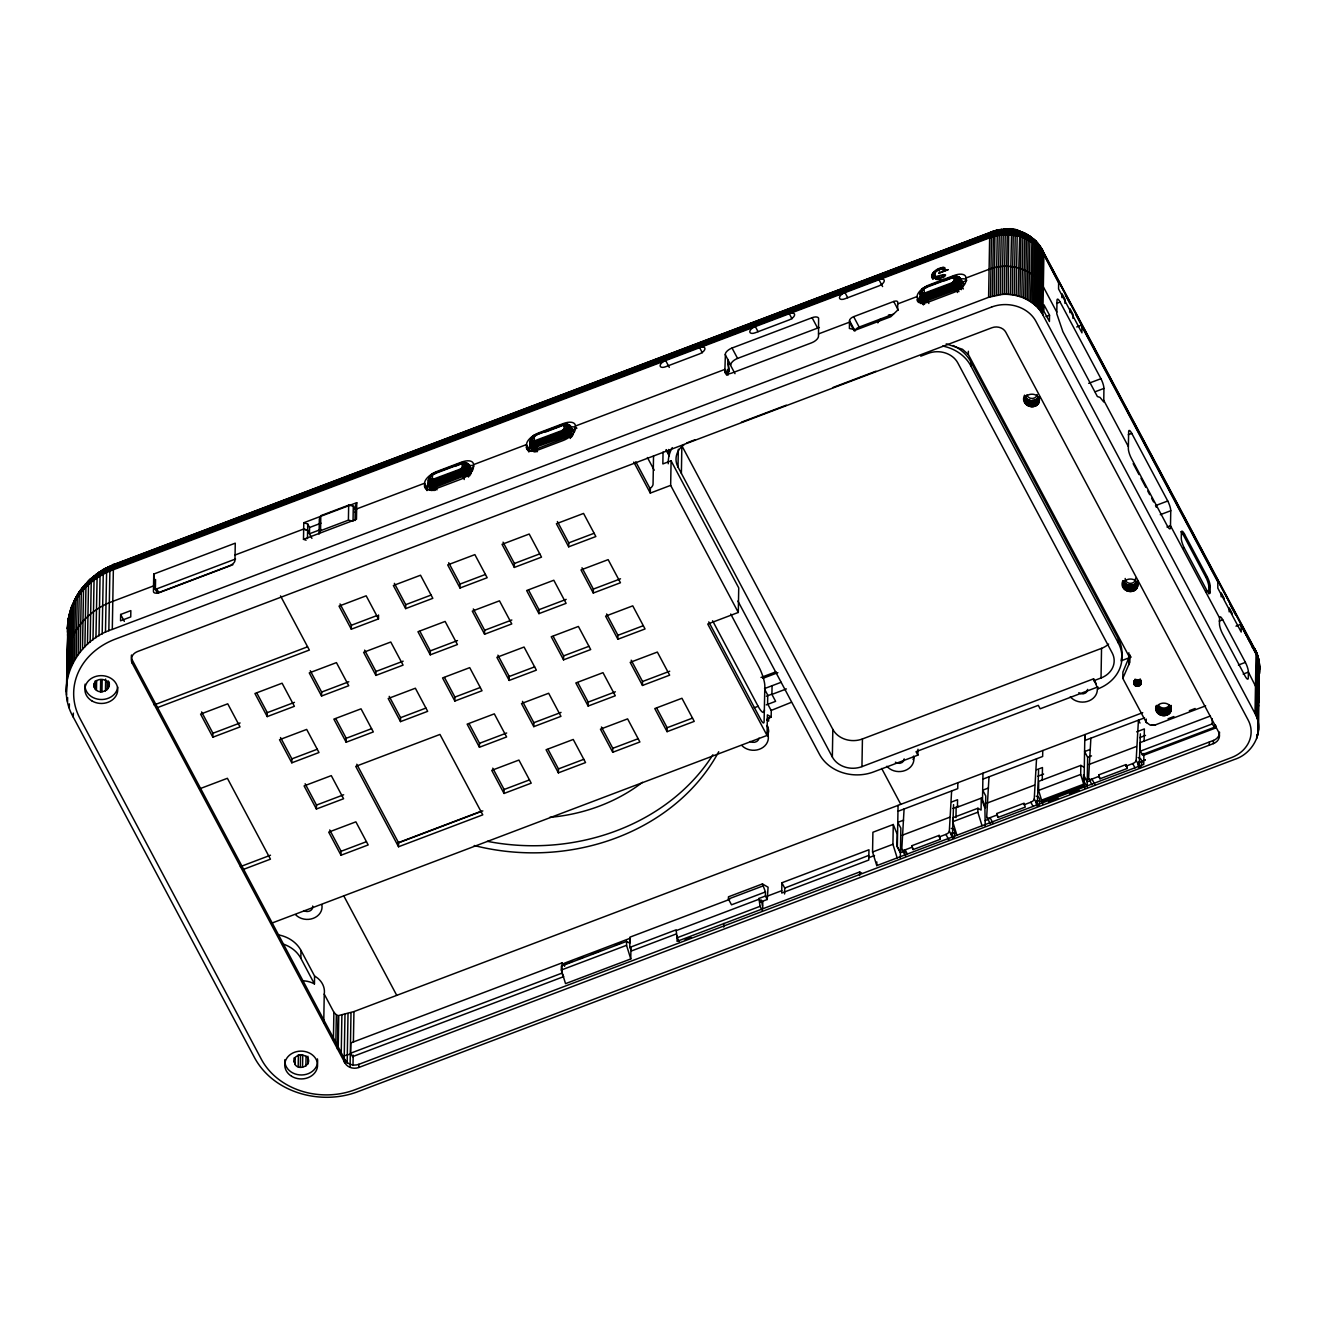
<?xml version="1.0" encoding="UTF-8"?>
<svg xmlns="http://www.w3.org/2000/svg" width="1326" height="1326" viewBox="0 0 1326 1326"><rect width="100%" height="100%" fill="white"/><g stroke="black" fill="none" stroke-linecap="round" stroke-linejoin="round"><path stroke-width="1.5" d="M1259.054 663.829C1259.319 686.752 1260.827 663.166 1257.744 657.398L1258.54 660.58L1257.711 656.005L1252.208 646.044L1253.169 648.016L1252.324 647.436M1008.208 294.405L1008.738 233.774C1011.655 226.531 1000.102 227.641 1003.218 234.752L1002.174 294.405L988.782 297.256L112.296 629.402C77.306 640.359 53.802 683.536 73.261 717.084L254.658 1057.899C274.018 1093.453 321.787 1105.702 358.269 1091.513L1234.755 759.35C1252.921 753.566 1265.103 731.156 1255.109 713.67L1042.783 314.776C1035.009 300.505 1017.954 293.295 1002.174 294.405M1042.783 804.037L1038.573 790.412L1038.722 781.329L1080.839 765.384L1084.303 767.389M1084.9 788.092L1080.69 774.45L1080.839 765.384M66.333 691.824L68.289 621.844L67.311 651.215M66.549 695.073L66.963 671.039M66.814 682.061L67.841 622.408L69.549 616.839L69.201 620.021L69.797 619.126M67.344 678.846L68.388 619.176L69.565 614.535L69.035 617.717M67.543 701.537L67.626 697.542M68.057 675.647L69.101 615.977L70.775 610.54L70.063 613.673L70.643 612.844M68.969 672.481L70.063 611.866L71.836 606.032L77.24 596.402L72.416 605.667L71.322 666.282M69.283 707.902L69.366 703.891M70.046 669.365L71.836 606.032M72.764 663.265L73.808 603.612L74.919 599.203M73.261 717.084L73.328 713.09M74.372 660.331L75.483 599.717L76.958 595.54L80.356 592.523M76.162 657.447L77.256 596.833L78.715 592.722L81.218 590.302M78.118 654.646L79.212 594.048L80.621 589.987L85.809 584.7L82.676 587.319L81.317 591.33L80.223 651.928M82.494 649.309L83.521 589.656L85.378 584.136M84.897 646.79L85.941 587.136C85.858 582.263 90.135 577.688 94.892 577.125M87.466 644.37L88.494 584.716L90.698 578.816M90.151 642.066L91.245 581.468L92.837 577.092L96.5 575.136L94.063 577.224M92.986 639.861L94.063 579.263L95.571 574.954L99.815 573.097M108.914 681.68C112.097 690.979 97.577 696.067 94.163 687.133L94.245 683.188M95.041 688.874L95.174 680.967M95.936 637.789L97.13 576.313L98.87 572.467L105.185 569.517M96.466 690.332L96.632 680.453M99.002 635.85L100.047 576.197C99.417 571.324 104.721 566.699 109.378 568.224M100.478 691.874L100.677 680.023L102.168 680.056L101.953 691.907M102.185 634.027L103.262 573.429L105.765 568.208M105.467 632.353L106.627 570.893L108.434 566.882L112.196 566.766M105.45 690.929L105.649 679.078M107.108 689.686L107.24 681.796M108.831 630.811L109.876 571.158C108.947 566.699 113.854 562.042 118.08 564.246M107.953 688.658L108.086 680.752M108.699 686.885L108.765 682.94M112.296 629.402L113.373 568.821L115.71 563.699M120.649 614.468L120.55 620.783L130.744 616.921L130.843 610.606L120.649 614.468L124.346 621.397M132.235 663.265A10.442 8.851 1 0 1 137.44 651.58L991.997 327.721A10.442 8.851 1 0 1 1005.804 332.213L1218.577 731.935A10.442 8.851 1 0 1 1213.373 743.621L358.799 1067.48A10.442 8.851 1 0 1 344.992 1062.988L132.235 663.265L132.285 660.099A10.442 8.851 1 0 1 131.489 655.011M153.75 574.059L153.451 591.446A5.967 2.867 -28 0 0 158.822 592.54L229.481 565.771A5.967 2.867 -28 0 0 234.967 560.55L235.266 543.163L153.75 574.059L155.391 589.374L235.547 559.008M155.391 589.374L155.556 579.495M212.873 737.206L200.574 714.101L227.74 703.808L240.039 726.913L212.873 737.206L212.939 733.261L201.585 711.929M267.222 716.604L254.924 693.498L282.09 683.205L294.389 706.31L267.222 716.604L267.288 712.659L256.879 693.117M291.803 762.815L279.521 739.709L306.687 729.416L318.986 752.522L291.803 762.815L291.886 758.87L280.532 737.538M293.875 1061.977L295.284 1057.22L298.168 1055.297L302.527 1054.85L306.439 1056.557C314.096 1063.435 299.825 1072.121 294.886 1064.347L293.941 1058.032M303.488 539.35L303.787 522.742L356.76 502.67L356.479 519.262L303.488 539.35L306.124 540.196M294.886 1064.347L294.985 1058.413M298.184 1066.817L298.383 1054.966L302.742 1055.446L302.543 1067.297M307.466 538.555L307.731 524.035L303.787 522.742M302.03 980.792A21.978 18.63 1 0 1 314.444 983.942L300.853 958.333L300.985 950.444A32.272 27.365 1 0 0 278.924 934.963M307.731 524.035L309.571 527.499L309.472 533.765L320.875 529.439M300.322 1067.331L300.521 1055.479M305.892 1066.038L306.074 1056.159M307.798 1064.115L307.93 1056.209M320.809 515.681L319.334 519.03L319.069 534.046L320.544 530.698L320.809 515.681L348.672 505.14L353.296 506.167L355.136 509.632M316.4 809.026L304.102 785.92L331.285 775.627L343.583 798.733L316.4 809.026L316.483 805.081L305.129 783.749M314.444 983.942L314.577 976.052L300.985 950.444M321.555 696.017L309.256 672.912L336.439 662.619L348.738 685.724L321.555 696.017L321.621 692.073L310.267 670.741M323.743 1022.661L324.24 994.119A21.978 18.63 1 0 0 314.577 976.052M333.406 1039.899L333.887 1012.252L324.24 994.119M335.809 1044.424L336.34 1014.788L333.887 1012.252M337.467 1049.164L338.047 1015.583L336.34 1014.788M340.997 855.237L328.699 832.131L355.882 821.838L368.18 844.944L340.997 855.237L341.08 851.292L329.726 829.96M338.196 1049.098L338.776 1015.517L353.943 1011.589L1142.73 712.659M320.544 530.698L348.406 520.157L348.672 505.14M346.152 742.229L333.854 719.123L361.037 708.83L373.319 731.935L346.152 742.229L346.219 738.284L335.826 718.725M341.246 1052.529L341.893 1014.987M353.296 506.167L353.031 521.184L348.406 520.157M378.54 614.966L378.474 618.91L351.307 629.22L351.373 625.259L340.02 603.943M344.147 1061.993L344.975 1014.324M344.992 1062.988L345.042 1059.822L132.285 660.099M355.02 520.538L355.285 506.018L356.76 502.67M347.147 1063.27L348.025 1013.545M350.081 1066.469L351.009 1012.616M562.009 962.891L561.843 973.168L563.683 976.632L352.517 1056.656L350.677 1053.192L350.86 1042.916L562.009 962.891L564.528 964.35L572.07 961.499M352.998 1065.424L353.18 1055.131M353.396 1042.319L353.943 1011.589M358.799 1067.48L358.865 1064.314L1213.423 740.455A10.442 8.851 1 0 0 1219.555 732.134M375.904 675.415L363.606 652.309L390.772 642.016L403.071 665.122L375.904 675.415L375.971 671.47L364.617 650.138M400.502 721.626L388.203 698.52L415.369 688.227L427.668 711.333L400.502 721.626L400.568 717.681L389.214 696.349M398.529 846.767L355.733 766.362L439.967 734.438L482.763 814.844L398.529 846.767L398.596 842.822L356.777 764.24M405.657 608.617L393.358 585.512L420.524 575.219L432.823 598.324L405.657 608.617L405.723 604.673L394.369 583.341M355.169 512.284L356.661 508.935L424.585 483.228L427.055 487.835L427.005 490.587L424.535 485.962L424.585 483.228A13.426 6.431 -28 0 1 436.934 471.459L461.398 462.177A13.426 6.431 -28 0 1 473.498 464.664L526.488 444.575A13.426 6.431 -28 0 1 538.837 432.84L563.285 423.574A13.426 6.431 -28 0 1 575.401 426.044L724.908 369.39L725.421 353.445A7.459 3.58 -28 0 1 732.035 348.025L812.092 317.693A7.459 3.58 -28 0 1 818.59 318.124L818.507 336.274A7.459 3.58 -28 0 1 811.645 342.804L731.587 373.136A7.459 3.58 -28 0 1 724.874 371.761L724.908 369.39L727.991 375.159L728.057 370.998L729.317 371.711L728.189 363.324L730.079 364.418L735.002 373.667M469.934 468.774A7.459 3.58 -28 0 1 471.874 470.813L467.531 463.603L461.713 463.901C468.128 458.879 466.52 472.238 460.901 472.039L433.735 482.332C426.922 485.913 427.834 473.813 433.32 474.211L460.487 463.918C463.188 462.923 462.542 468.625 460.404 469.056L432.392 479.498L432.475 474.708M429.276 490.023L429.342 486.078M430.254 654.829L417.955 631.723L445.122 621.43L457.42 644.535L430.254 654.829L430.32 650.884L419.911 631.325M454.851 701.04L442.553 677.934L469.719 667.641L482.018 690.747L454.851 701.04L454.917 697.095L444.508 677.536M459.989 588.015L447.691 564.909L474.874 554.616L487.172 577.722L459.989 588.015L460.072 584.07L448.718 562.738M428.381 483.542L429.127 486.112L433.602 486.493L465.161 474.244L468.807 470.249L469.039 465.774L466.802 463.205L463.321 463.255C455.647 463.57 468.592 460.636 469.57 465.94L469.487 471.26L465.757 475.321L435.641 487.139C429.293 491.532 425.215 481.123 431.878 479.067M473.498 464.68L473.448 467.432A13.426 6.431 -28 0 1 461.1 479.167L436.635 488.449A13.426 6.431 -28 0 1 424.535 485.962M479.432 747.251L467.133 724.145L494.316 713.852L506.615 736.958L479.432 747.251L479.515 743.306L469.106 723.747M484.587 634.226L472.288 611.12L499.471 600.827L511.77 623.933L484.587 634.226L484.653 630.281L473.316 608.949M504.029 793.462L491.731 770.356L518.914 760.063L531.212 783.169L504.029 793.462L504.112 789.5L492.758 768.185M509.184 680.437L496.885 657.331L524.068 647.038L536.367 670.144L509.184 680.437L509.25 676.492L497.896 655.16M514.339 567.429L502.04 544.323L529.207 534.03L541.505 557.135L514.339 567.429L514.405 563.484L503.051 542.152M526.439 447.343L526.488 444.608L528.941 449.232L528.892 451.967L526.439 447.343A13.426 6.431 -28 0 0 538.538 449.829L563.003 440.564A13.426 6.431 -28 0 0 575.351 428.812L575.401 426.077M534.361 436.105L534.279 440.895L562.29 430.436C564.428 430.005 565.091 424.32 562.39 425.315L533.151 436.039L530.516 440.514L530.964 447.956L532.886 451.304M531.162 451.42L531.229 447.459M565.224 424.635L562.953 424.337L535.489 434.696C533.135 434.431 530.068 443.199 535.174 441.558L562.92 431.016L564.876 429.16L565.009 425.232L562.456 424.718L565.224 424.635C574.804 422.646 572.683 437.63 564.694 438.226L537.527 448.52C530.135 452.63 528.494 442.453 531.477 437.829M533.781 726.648L521.483 703.542L548.666 693.249L560.948 716.355L533.781 726.648L533.848 722.703L522.494 701.371M538.936 613.64L526.637 590.534L553.804 580.241L566.103 603.347L538.936 613.64L539.002 609.695L528.593 590.136M558.379 772.859L546.08 749.754L573.246 739.46L585.545 762.566L558.379 772.859L558.445 768.914L548.036 749.356M563.533 659.851L551.235 636.745L578.401 626.452L590.7 649.558L563.533 659.851L563.6 655.889L553.191 636.347M630.944 947.825L630.762 958.947L565.539 983.643L561.329 970.019L561.395 966.074L626.618 941.361L629.767 943.184L629.833 938.394L564.627 963.107L564.578 966.306M568.688 546.826L556.39 523.72L583.556 513.427L595.855 536.533L568.688 546.826L568.755 542.881L557.401 521.549M588.131 706.062L575.832 682.956L602.999 672.663L615.297 695.769L588.131 706.062L588.197 702.117L577.788 682.558M593.286 593.037L580.987 569.931L608.153 559.638L620.452 582.744L593.286 593.037L593.352 589.092L581.998 567.76M612.728 752.273L600.429 729.167L627.596 718.874L639.894 741.98L612.728 752.273L612.794 748.312L601.44 726.996M617.883 639.248L605.584 616.142L632.751 605.849L645.049 628.955L617.883 639.248L617.949 635.303L606.595 613.971M630.762 958.947L626.552 945.322L626.618 941.361M675.978 934.068L631.607 950.891L629.767 947.427L629.949 937.15L729.698 899.36M642.48 685.459L630.181 662.354L657.348 652.06L669.647 675.166L642.48 685.459L642.546 681.514L631.193 660.182M663.05 452.083L662.851 463.934L671.089 460.818L670.658 485.366L650.287 493.09L650.353 489.145L635.784 461.78M653.536 455.879L653.055 484.189A7.459 3.58 -28 0 1 649.591 488.896M667.077 731.67L654.779 708.565L681.945 698.272L694.244 721.377L667.077 731.67L667.144 727.725L656.735 708.167M1096.171 683.686L1093.585 678.829L861.95 766.627A22.376 18.978 1 0 1 832.347 757.013L678 467.034L678.315 449.265M681.382 473.399L681.862 445.735L832.827 729.366L832.347 757.013M679.36 941.758L677.205 937.714L676.061 929.874L629.767 947.427M677.155 935.825L677.056 941.361L859.662 871.961L861.552 873.055M727.361 373.998L727.444 369.44L728.703 370.169L727.626 359.164M723.747 927.123L723.814 923.443M765.467 891.934L731.504 904.813L728.422 899.028L728.471 896.807L762.433 883.928L768.085 887.227L767.24 899.492L760.793 901.945L758.936 898.481L765.4 896.028L765.467 891.934L762.433 883.928M271.697 923.161L767.041 735.449L707.736 624.032L738.3 612.446L738.731 587.899L671.089 460.818M760.793 901.945L760.809 900.255M761.455 900.205L762.467 905.923M762.649 908.89L762.781 901.531M767.041 735.449L767.389 714.847L771.168 717.034A11.188 9.481 1 0 0 766.693 720.117M766.246 704.885L775.594 701.338L771.914 694.41L772.063 685.724M781.892 882.768L781.71 893.044L868.779 860.044L868.961 849.767L781.892 882.768L784.71 888.055L784.594 893.973M849.518 320.594L849.386 328.483L856.115 329.859L890.757 316.748L897.603 310.218L897.752 302.311A4.475 2.138 -28 0 0 893.707 301.483L853.646 316.682A4.475 2.138 -28 0 0 849.518 320.594L855.055 330.986A4.475 2.138 -28 0 1 859.182 327.074L893.525 314.063M859.613 875.641L859.662 871.961M861.95 766.627L862.43 738.963L1101.541 648.348A22.376 18.978 1 0 0 1108.635 644.071M1143.924 753.417L1143.741 764.456L876.768 865.629L872.558 852.005L872.906 832.247L893.276 824.507L897.238 834.402L897.039 846.303L900.42 852.635L904.034 851.275M876.768 865.629L876.834 861.95M897.155 857.905L892.928 844.281L893.276 824.507M898.067 805.379L897.337 846.866L900.42 852.651M900.321 858.154L900.851 828.137L897.768 822.369L903.553 820.181M905.84 855.933A3.729 1.79 -28 0 1 904.862 854.922L901.796 849.137L904.083 808.993M904.862 854.922L904.929 850.977M918.669 302.411L917.078 296.56A13.426 6.431 -28 0 1 929.427 284.808L953.891 275.543A13.426 6.431 -28 0 1 965.991 278.012L989.08 269.277C1008.191 261.852 1033.219 268.25 1043.363 286.88L1056.789 312.107M923.443 304.914L920.658 299.411L920.526 291.737L922.415 288.869L952.234 277.565C954.935 276.587 954.289 282.272 952.134 282.703L924.388 293.145L923.99 288.571L922.813 289.002L920.526 291.737L920.708 295.847M921.006 303.671L921.089 299.726M911.94 847.264L911.973 845.673L939.139 835.38L940.349 839.275L913.166 849.568L911.94 847.264L905.144 849.833A3.729 1.79 -28 0 1 901.796 849.137M737.902 601.043L819.451 754.262A41.007 34.774 1 0 0 873.718 771.881L917.874 755.14L917.973 749.223M940.349 839.275L939.139 835.38M951.256 834.104L952.83 837.618L949.333 831.12L951.62 790.976M956.924 835.247L952.714 821.722L952.781 817.777L977.925 808.247L981.074 810.07L981.273 798.136L956.145 807.65L955.963 817.595M965.991 278.029L965.941 280.797A13.426 6.431 -28 0 1 953.593 292.532L929.145 301.798A13.426 6.431 -28 0 1 917.028 299.328M957.422 807.285L957.554 799.727L951.77 801.915M957.836 782.721L957.737 788.655L897.967 811.313M1205.632 705.863L1154.913 725.057L1149.957 724.957L1146.178 722.222L1122.807 678.382L1129.47 663.033L1128.791 655.906L968.312 354.44L968.378 351.274M1093.585 678.829L1097.862 688.89A41.007 34.774 1 0 0 1118.315 642.977L970.731 365.711L970.798 361.749A41.007 34.774 1 0 0 957.339 347.76L953.096 345.506M982.069 825.816L977.859 812.208L977.925 808.247M988.599 297.322L989.677 236.724L990.655 232.696L992.876 231.586L993.854 231.884L114.102 565.257L101.074 571.572L89.77 579.91M990.456 296.659L991.5 237.006L993.622 231.172L998.229 230.956M982.98 773.207L982.516 799.661L985.549 807.799L985.765 795.965L982.682 790.197L988.467 788.009M992.345 296.079L993.389 236.426L994.914 235.1C1012.981 230.509 1034.694 237.404 1043.893 254.327L1058.645 282.04L1058.562 288.935L1081.933 332.843L1081.9 325.003L1076.745 326.958M994.268 295.582L994.914 235.1C993.091 231.884 999.821 228.387 995.826 231.188M985.235 825.982L984.903 808.214L981.273 798.136M989.776 822.75L986.693 816.965L988.997 776.821M996.207 295.168L997.251 235.514L998.345 230.243L999.937 230.177M998.18 294.836L999.224 235.166L1001.031 229.58L1002.241 230.21M1000.169 294.571L1001.213 234.917L1000.368 234.089M1004.18 294.322L1005.224 234.669L1006.185 229L1008.622 229.05M996.854 815.076L996.887 813.501L1024.053 803.208L1025.263 807.086L998.08 817.396L996.854 815.076L990.058 817.661A3.729 1.79 -28 0 1 986.693 816.965M1006.202 294.322L1007.23 234.652L1005.937 233.724M1010.213 294.554L1011.523 234.006L1011.042 229.232L1010.429 230.144M1012.202 294.803L1013.246 235.15L1014.257 232.746L1013.462 229.564L1008.44 229.613M1014.175 295.134L1015.219 235.481L1014.291 234.387M1016.147 295.549L1017.175 235.895C1013.644 226.928 1019.578 228.884 1019.694 235.614L1018.07 296.046M1019.976 296.61L1021.003 236.956L1019.694 235.614M1021.832 297.273L1022.876 237.603L1021.584 232.448L1020.092 231.337L1018.832 231.685L1023.722 232.995L1024.816 236.592L1023.655 297.985M1025.446 298.798L1026.49 239.128L1024.849 237.47L1011.257 234.901L1001.213 234.917L993.389 236.426L113.34 569.749C93.715 577.059 76.411 592.507 70.013 612.827M1024.501 401.214C1023.523 392.43 1038.871 391.667 1039.352 400.253C1038.556 411.524 1019.048 406.386 1024.534 395.231M1024.832 402.424L1024.749 395.496M1025.097 403.005L1024.948 396.093M1027.186 299.659L1028.214 240.006L1026.341 234.47L1022.661 232.265M1025.429 403.552L1025.213 396.673M1025.827 404.082L1025.545 397.236M1026.291 404.563L1025.943 397.75M1026.788 405.01L1026.39 398.248M1028.86 300.621L1029.904 240.951C1032.457 236.558 1021.385 230.873 1025.131 234.205M1027.352 405.424L1026.904 398.695M1027.948 405.773L1027.468 399.093M1028.595 406.071L1028.064 399.457M1030.484 301.632L1031.926 241.299C1034.048 237.387 1023.556 232.398 1027.6 235.348L1026.191 235.382M1029.258 406.336L1028.711 399.756M1029.954 406.518L1029.374 400.004M1032.059 302.709L1033.087 243.056L1031.926 241.299M1030.683 406.651L1030.07 400.203M1031.396 406.734L1030.783 400.336M1033.551 303.853L1034.595 244.199L1032.739 238.498L1028.611 236.542M1032.142 406.75L1032.241 400.419C1037.893 401.761 1040.578 389.943 1038.871 402.69M1032.871 406.701L1032.971 400.386M1034.993 305.063L1036.07 244.514L1035.042 240.652L1032.44 238.398L1038.49 244.166L1039.899 249.354L1038.855 309.008M1033.584 406.585L1033.7 400.27M1034.28 406.419L1034.396 400.104M1036.352 306.323L1037.396 246.669L1036.07 244.514L1022.876 237.603M1034.96 406.204L1035.076 399.872M1035.623 405.922L1035.722 399.607M1037.645 307.632L1038.689 247.979L1036.833 242.36L1033.667 239.094M1036.236 405.59L1036.352 399.259M1036.799 405.209L1036.915 398.877M1037.33 404.778L1037.446 398.446M1037.81 404.297L1037.91 397.982M1038.225 403.8L1038.341 397.469M1039.982 310.417L1041.242 250.133L1039.534 245.393L1033.335 239.658M1038.573 403.253L1038.689 396.938M1039.087 402.093L1039.335 396.474M1039.335 400.883L1039.402 397.104M1041.026 311.892L1042.07 252.222L1041.242 250.133M1041.987 313.384L1043.032 253.73L1039.534 245.393M1036.153 801.932L1037.744 805.429L1034.247 798.948L1036.534 758.787M1042.866 314.925L1043.893 254.327L1042.551 250.1L1038.175 245.095L1041.358 248.045M1049.529 315.207L1049.43 321.538L1043.893 311.129L1043.993 304.814L1049.529 315.207L1046.032 316.533M1042.253 779.787L1042.468 767.539L1036.683 769.726M1042.75 750.549L1042.65 756.483L982.881 779.124M1069.9 312.638L1069.966 308.676L1073.032 314.461L1072.966 318.406M1084.055 781.213L1084.104 778.445L1085.994 779.539M1084.154 776.075L1084.867 734.587L1084.767 740.505L1144.553 717.863M1090.37 749.389L1084.585 751.577L1087.652 757.345L1087.138 786.981L1083.441 780.45L1083.541 774.914L1087.221 781.843L1090.85 780.467M1091.911 784.777A3.729 1.79 -28 0 1 1091.663 784.13L1088.596 778.345L1090.884 738.201M1097.862 688.89L1097.895 686.918L1040.148 708.813L1038.308 705.333L916.034 751.676L917.874 755.14M1103.928 388.435L1103.746 401.96L1100.016 397.402L1097.381 396.54L1062.905 331.765L1056.756 313.698L1057.004 300.256A7.459 1.691 69.2 0 1 1060.137 302.079L1100.928 378.706A7.459 1.691 69.2 0 1 1103.928 388.435L1095.193 391.734M1098.757 776.456L1098.773 774.881L1125.956 764.588L1127.15 768.483L1099.983 778.776L1098.757 776.456L1091.961 779.042A3.729 1.79 -28 0 1 1088.596 778.345M1093.552 680.818L1101.028 677.984L1101.541 648.348M1118.315 642.977L1118.382 639.016L970.798 361.749M1123.023 586.672C1121.083 577.904 1136.365 576.048 1137.675 584.484C1138.205 595.855 1117.735 592.192 1122.907 580.689M1123.221 587.269L1123.321 580.937M1123.487 587.849C1121.895 575.235 1124.995 586.838 1130.63 585.263C1136.283 586.606 1138.968 574.788 1137.26 587.534M1123.818 588.396L1123.934 582.081M1122.807 678.382L1122.907 672.05L1129.802 655.525M1124.216 588.926L1124.332 582.595M1124.68 589.407L1124.78 583.092M1125.177 589.855L1125.293 583.539M1125.741 590.269L1125.857 583.937M1126.338 590.617L1126.454 584.302M1126.984 590.915L1127.083 584.6M1127.647 591.181L1127.763 584.849M1128.343 591.363L1128.459 585.048M1127.15 768.483L1125.956 764.588M1129.056 591.495L1129.172 585.18M1129.785 591.578L1129.901 585.263M1128.857 664.757L1128.973 658.442M1129.023 656.486L1128.84 652.757M1129.106 664.193L1129.205 657.878M1129.304 663.613L1129.619 655.077M1130.514 591.595L1130.63 585.263M1129.603 662.436L1129.868 654.911M1131.244 591.545L1131.36 585.23M1131.973 591.429L1132.072 585.114M1132.669 591.263L1132.785 584.948M1133.349 591.048L1133.465 584.716M1134.012 590.766L1134.111 584.451M1134.625 590.435L1134.725 584.103M1135.189 590.053L1135.305 583.722M1135.537 685.857L1135.636 679.542C1148.764 680.188 1132.719 693.2 1133.929 680.719M1135.719 589.622L1135.835 583.291M1134.111 684.465L1134.161 681.315M1134.476 685.012L1134.559 680.271M1136.2 589.142L1136.299 582.827M1134.957 685.476L1135.056 679.161M1136.614 588.645L1136.713 582.313M1136.962 588.098L1137.078 581.783M1137.476 586.937L1137.592 580.705M1136.183 686.139L1136.299 679.824M1136.896 686.304L1136.995 679.973M1138.056 763.312L1139.647 766.809L1136.15 760.328L1138.437 720.184L1139.979 723.068M1137.625 686.354L1137.725 680.023L1139.78 679.442L1139.664 685.774M1138.338 686.271L1138.454 679.94M1139.034 686.072L1139.15 679.757M1140.227 685.36L1140.327 679.045M1140.658 684.879L1140.741 680.122M1140.99 684.315L1141.04 681.15M1141.172 683.719L1141.238 680.553M1215.942 726.134L1215.329 724.974L1215.262 728.14L1143.261 755.422L1140.161 751.229L1140.31 742.543L1210.423 715.974M1144.139 741.168L1144.355 728.919L1136.647 731.853M1146.178 722.222L1146.228 719.057M1156.289 710.156C1155.311 701.371 1170.643 700.592 1171.123 709.195C1170.676 719.803 1151.913 716.057 1156.371 705.399M1156.421 710.753L1156.504 706.012M1156.62 711.349L1156.703 706.609M1156.885 711.929C1155.294 699.316 1158.394 710.935 1164.029 709.36C1169.466 710.487 1172.035 699.846 1170.361 712.195M1157.217 712.493L1157.333 706.161M1157.615 713.007L1157.731 706.692M1158.062 713.504L1158.178 707.172M1158.576 713.952L1158.692 707.636M1159.139 714.349L1159.239 708.034M1159.736 714.714L1159.852 708.382M1160.383 715.012L1160.482 708.697M1161.046 715.261L1161.162 708.946M1161.742 715.46L1161.858 709.145M1162.454 715.592L1162.571 709.277M1163.184 715.675L1163.3 709.344M1163.913 715.675L1164.029 709.36M1164.642 715.642L1164.758 709.311M1165.372 715.526L1165.471 709.211M1166.068 715.36L1166.184 709.045M1166.747 715.145L1166.863 708.813M1170.759 510.725L1170.46 527.715A7.459 1.691 69.2 0 1 1167.311 525.892L1131.343 458.299A7.459 1.691 69.2 0 1 1128.343 448.569L1128.641 431.58A7.459 1.691 69.2 0 1 1131.774 433.403L1167.742 500.996A7.459 1.691 69.2 0 1 1170.759 510.725L1160.267 514.687M1167.41 714.863L1167.51 708.532M1168.024 714.532L1168.123 708.2M1168.587 714.134L1168.703 707.819M1169.118 713.72L1169.234 707.388M1169.598 713.239L1169.698 706.924M1170.013 712.742L1170.112 706.41M1170.659 711.631L1170.957 706.294M1171.04 710.438L1171.123 705.415M1208.616 593.75A7.459 1.691 69.2 0 0 1208.748 592.921L1208.848 587.004A7.459 1.674 69.2 0 0 1205.848 577.274L1183.157 534.643A7.459 1.691 69.2 0 0 1180.952 531.709M1210.108 592.407L1210.207 586.49A7.459 1.674 69.2 0 0 1207.207 576.76L1184.516 534.129A7.459 1.691 69.2 0 0 1181.367 532.306L1181.267 538.223A7.459 1.691 69.2 0 0 1184.267 547.953L1206.958 590.584A7.459 1.691 69.2 0 0 1210.108 592.407L1208.748 592.921M1209.295 745.162L1209.345 742.013M1215.262 728.14L1212.163 723.946L1212.262 718.725M1213.373 743.621L1213.423 740.455M1217.798 580.324L1217.832 588.147L1241.186 632.054L1241.169 624.231L1235.998 626.17M1219.572 617.933L1219.456 623.85A7.459 1.691 69.2 0 0 1222.473 633.579L1245.164 676.21A7.459 1.691 69.2 0 0 1248.296 678.034L1248.396 672.1A7.459 1.691 69.2 0 0 1245.396 662.387L1222.705 619.756A7.459 1.691 69.2 0 0 1219.572 617.933L1170.493 525.726L1166.996 527.052M1221.163 596.849L1221.229 592.888L1224.312 598.672M1229.152 611.866L1229.235 607.905L1232.302 613.689M1255.009 713.504L1256.053 653.851L1253.6 647.27M1255.805 715.079L1256.849 655.425L1241.285 625.159M1256.501 716.686L1257.529 657.033L1256.518 652.392L1253.915 648.646L1257.396 654.613L1258.142 658.657L1257.098 718.311M1256.7 738.499L1256.766 734.505M1257.595 719.968L1258.689 659.635L1257.711 656.005M1257.744 735.217L1259.054 661.989L1256.037 652.889M1258.109 733.543L1258.589 659.171M1258.573 730.145L1259.219 662.42M762.218 910.365L760.08 906.321L758.936 898.481M1061.894 297.621L1061.977 293.676L1065.043 299.444L1064.977 303.405M1259.352 664.774L1259.435 672.183M1259.551 665.735L1259.252 670.459M430.055 478.156L431.265 474.642M533.151 436.039L531.958 439.552M67.709 623.717L67.344 628.905L68.057 620.485M1259.07 702.1L1257.578 690.266L1248.396 672.1L1243.158 674.089M953.576 804.633L952.416 836.905A3.729 1.79 -28 0 1 952.134 837.75M1038.59 770.406L1037.33 804.716A3.729 1.79 -28 0 1 1037.048 805.578M1140.377 733.842L1139.216 766.096A3.729 1.79 -28 0 1 1138.951 766.958M67.593 635.419L68.123 625.06M434.132 490.554L431.679 484.156L432.641 479.498L433.188 485.25L435.558 490.305M536.019 451.951L533.582 445.553L534.544 440.878L535.074 446.647L537.461 451.685M925.863 301.251L924.437 301.516L923.609 299.129L924.388 293.145L925.863 301.251L954.554 290.493C960.637 289.449 964.963 279.803 958.217 276.769C955.201 275.924 949.814 276.123 954.206 278.079M434.762 473.979C431.083 471.078 428 482.349 433.27 480.161L460.454 469.868C468.277 466.188 456.79 460.884 464.945 462.575L469.089 465.293L471.874 470.796M563.036 424.535L566.832 423.955L571.473 427.337M1259.153 673.873L1259.667 666.696M68.306 619.557L67.991 638.668L67.808 633.48M428.447 479.995L430.668 475.222L432.259 474.907C425.994 477.178 428.646 486.427 431.215 490.62M532.24 449.845L530.4 446.066L530.334 441.376L532.555 436.602L534.146 436.304L531.113 438.541L530.93 442.751L533.566 444.227L562.804 433.42C568.406 433.536 570.114 420.342 563.451 425.198M461.929 463.686L461.067 462.956L433.585 473.299L430.851 476.249L432.823 473.879M535.787 434.646L534.71 435.276L536.649 435.376M924.205 288.355C921.321 288.09 921.272 295.98 925.018 293.825L952.184 283.515C958.93 280.698 951.306 275.095 954.107 276.256C960.521 274.797 957.455 285.587 952.648 285.687L924.421 296.311L920.874 295.582L920.973 290.808L926.029 287.129L924.504 287.311L952.797 276.604M67.56 626.966L67.377 632.17M922.797 303.455L922.962 304.267A7.459 3.58 -28 0 1 922.797 303.455L920.128 297.19L921.504 294.074L923.625 292.731M933.819 276.023L935.924 279.256C929.427 273.057 940.167 268.78 945.073 268.018C941.377 265.531 927.769 272.808 932.974 279.372L935.294 274.117L934.068 271.813M935.377 278.874L935.427 276.09M67.908 621.446L68.587 617.27M67.841 622.408L69.151 615.43M428.563 481.123L429.591 476.432M434.282 473.481C429.243 473.233 427.303 483.841 433.453 481.172L460.619 470.879C464.299 470.664 466.918 462.658 462.36 462.608M530.864 443.597L531.146 440.58M536.185 434.878C531.146 434.613 529.19 445.221 535.339 442.569L562.522 432.276C566.583 432.094 568.837 422.812 563.484 424.138M920.178 293.643L922.415 288.869M920.294 294.77L920.99 292.847M68.388 619.176L69.864 612.264M1258.606 705.482L1257.761 708.813M432.16 480.443L432.392 479.498L430.685 485.498L432.856 490.57M534.063 441.84L534.279 440.895L532.588 446.895L534.743 451.967M923.907 294.09L924.123 293.145L922.432 299.146L924.587 304.218M532.671 436.917L534.942 435.425M923.526 288.206L921.587 290.858L921.902 289.35L925.631 286.897M69.317 614.087L72.234 606.662L71.355 609.728M69.101 615.977L74.521 600.628M70.278 611.385L71.173 608.269M68.04 632.502L68.372 631.524M70.444 610.01L70.759 609.131M71.521 606.91L73.958 601.374M71.306 607.805L75.913 597.711M71.156 608.75C78.3 589.921 94.776 575.782 113.373 568.821L994.914 235.1M1008.539 229.149L1011.224 229.497M76.543 597.031L73.924 602.882L74.654 602.203M431.679 480.443L432.177 479.448L429.707 485.299L431.779 490.355M533.582 441.84L534.063 440.845L531.593 446.68L533.682 451.735M923.426 294.107L923.907 293.112L921.454 298.947L923.526 304.002M432.707 480.344L433.237 479.349L437.066 489.824M534.61 441.74L535.124 440.746L537.527 448.52M924.454 294.007L924.968 292.996L928.813 303.472M74.521 599.998L76.958 595.54M74.223 600.86L77.488 594.844M74.007 601.739C82.129 585.893 96.947 574.175 113.439 567.959L989.743 235.862C1008.771 228.486 1033.667 234.851 1043.777 253.399M562.456 424.718L564.014 424.005M76.129 597.081L79.228 592.042M75.831 597.927C84.218 583.573 98.124 572.998 113.555 567.163L989.859 235.083C1008.075 228.055 1031.495 233.525 1042.369 250.399M78.101 594.181L79.809 591.413M78.781 593.584L85.046 585.114M78.267 593.451L81.118 589.324M77.903 594.23C86.372 581.368 99.384 571.871 113.704 566.451L990.008 234.37C1008.953 227.011 1034.263 233.492 1043.595 252.52M82.013 589.838L83.836 587.236M80.19 590.7L83.72 586.092M1259.683 667.077L1257.098 655.094M429.094 478.172L429.839 477.211M530.98 439.569L533.848 436.917L531.825 437.746M532.77 437.132L534.627 435.906M82.676 587.319L87.914 582.263M82.262 588.015L86.522 583.075M84.897 584.749L90.93 579.628M84.499 585.429L97.759 574.075L113.887 565.821L994.384 232.149M87.184 582.628L89.455 580.258M87.267 582.28L91.875 577.97M90.168 579.91L92.555 577.655M461.332 463.769L464.945 462.575M563.235 425.165L567.71 424.138L571.622 428.944M953.079 277.416C958.085 273.222 956.974 284.709 952.366 284.526L925.183 294.836C920.824 297.654 919.598 289.35 923.725 288.985L922.813 289.002M90.201 579.329L94.428 575.782M93.284 577.407L95.754 575.285M432.011 479.366L429.094 483.625L429.558 487.222M533.914 440.762L530.98 445.022L531.444 448.602M923.758 293.013L920.708 298.549L921.288 300.869L924.437 301.516M532.687 437.481L530.997 439.204L530.45 442.503M92.837 577.092L97.096 573.727M92.406 577.655L97.693 573.462M922.664 288.62L924.553 287.527M922.581 289.913L923.774 289.018M784.71 888.055L868.696 855.419M96.019 574.473L99.881 571.755M95.571 574.954L100.445 571.523M98.356 573.263L101.074 571.357M99.069 573.147L101.737 571.274M1034.595 244.199L1037.943 246.288M934.697 276.952C957.621 269.858 938.128 282.106 931.747 277.051M953.295 277.466L957.571 276.405L960.637 278.626L960.538 283.913L956.891 287.908L925.349 300.14L920.874 299.759L920.128 297.19M429.939 476.349L433.37 474.609M431.911 479.233L428.696 483.095L429.707 485.299L434.58 484.819L464.465 473.133L467.896 469.371L467.979 464.199L461.813 464.034L467.017 464.315L469.735 466.752M533.814 440.63L530.417 445.685L531.03 447.492L532.853 448.138L565.638 436.453L569.384 433.685L570.876 430.718L570.793 426.375L566.65 423.972M923.658 292.897L920.426 296.742L921.454 298.947L926.31 298.466L953.477 288.173L959.162 283.979L959.278 277.267M98.87 572.467L103.892 569.567M98.439 572.931L103.312 569.699M1026.49 239.128L1027.318 238.614M995.312 235.929L997.616 234.52L999.224 235.166M1018.915 231.271L1014.473 230.823M771.301 710.388L791.39 702.299M1007.23 234.652L1008.738 233.774M533.715 435.69L534.726 435.11M535.256 435.989L532.953 436.735M923.559 287.957L926.509 287.626M101.837 570.594L106.809 567.893M101.422 571.042L107.406 567.86M1001.213 234.917L1003.152 233.824L1005.224 234.669M563.6 425.298L567.213 424.287L569.882 425.596L569.782 430.768L566.351 434.514L535.074 446.647L531.593 446.68L530.267 444.939M104.887 568.837L109.329 566.451M104.522 569.285L110.373 566.335M108.019 567.893L114.517 565.191M533.781 440.464L530.45 443.812L531.643 445.387L536.002 444.956L564.428 434.099L568.257 430.9L568.904 425.712L567.545 424.734L563.699 425.414M1020.771 232.448L1018.351 231.967M108.434 566.882L113.953 565.025M108.052 567.23L113.439 564.942M107.704 567.644L993.34 231.685M111.301 565.738L116.572 563.666M114.964 564.08L992.428 231.553M114.649 564.395L992.876 231.586M433.387 473.631L462.708 462.791L465.343 463.719M535.29 435.011L564.594 424.187L567.23 425.099M725.173 354.556L730.692 364.932L730.957 363.838A7.459 3.58 -28 0 1 737.571 358.418L817.612 328.086A7.459 3.58 -28 0 1 819.369 327.555M925.134 287.278L954.455 276.438L958.532 276.852L961.317 279.587M454.685 466.437L460.122 464.365M545.715 431.945L562.009 425.762M944.609 280.764L953.676 277.333M235.067 555.014L303.671 529.024L307.615 530.301L311.925 538.389M818.54 333.903L849.502 322.168L854.11 330.837M897.719 303.903L917.078 296.56L919.548 301.184A13.426 6.431 -28 0 1 920.526 298.101M309.571 527.499L320.991 523.173M469.321 468.956L473.117 467.514M573.114 429.624L576.926 428.182M962.958 281.891L966.77 280.449M232.895 564.743L157.943 593.153L156.75 588.86L158.59 592.324M694.758 439.867L689.155 441.989A22.376 18.978 1 0 0 686.57 443.149M741.466 422.165L786.301 405.176M832.993 387.474L875.956 371.197M1056.64 303.405L1060.137 302.079M920.758 356.18L928.233 353.346A22.376 18.978 1 0 1 957.836 362.959L1112.182 652.922A22.376 18.978 1 0 1 1101.028 677.984M351.373 625.259L376.733 615.645M405.723 604.673L431.083 595.059M460.072 584.07L485.432 574.456M514.405 563.484L539.765 553.87M568.755 542.881L594.114 533.267M154.131 704.951L307.499 646.839M157.893 707.454L309.339 650.055L280.515 595.904M1088.696 383.33L1100.928 378.706M212.939 733.261L240.105 722.952M267.288 712.659L294.455 702.366M321.621 692.073L348.804 681.763M375.971 671.47L403.137 661.177M430.32 650.884L457.487 640.574M484.653 630.281L511.836 619.988M539.002 609.695L566.169 599.385M593.352 589.092L620.518 578.799M1128.277 434.729L1131.774 433.403M199.596 788.821L227.392 778.296L270.438 859.165L244.017 869.176M291.886 758.87L317.245 749.256M346.219 738.284L371.578 728.67M400.568 717.681L425.928 708.067M454.917 697.095L480.277 687.481M509.25 676.492L534.61 666.879M563.6 655.889L588.959 646.292M617.949 635.303L643.309 625.69M316.483 805.081L343.649 794.788M479.515 743.306L506.681 732.996M533.848 722.703L561.031 712.41M588.197 702.117L615.363 691.807M642.546 681.514L669.713 671.221M1167.742 500.996L1155.526 505.62A7.459 1.691 69.2 0 1 1156.322 507.261M240.321 866.657L270.504 855.204M761.008 677.47L776.008 671.785M762.864 678.348L777.865 672.663M764.505 688.592L781.113 682.293M341.08 851.292L366.44 841.678M504.112 789.5L529.472 779.903M558.445 768.914L583.805 759.301M612.794 748.312L638.154 738.715M667.144 727.725L692.504 718.112M1183.157 534.643L1184.516 534.129M766.395 696.2L772.014 694.078M771.914 694.41L786.401 688.923M397.817 842.855L481.106 811.28M754.262 707.769L758.124 706.294A14.918 3.365 69.2 0 0 764.422 709.957M398.596 842.822L482.83 810.899M1182.908 548.467L1184.267 547.953M767.389 718.46L771.168 717.034L771.268 710.703L767.588 703.774L767.737 695.089L764.654 689.305M1205.848 577.274L1207.207 576.76M1208.848 587.004L1210.207 586.49M1206.958 590.584L1205.599 591.098A7.459 1.691 69.2 0 0 1206.395 592.457M1219.207 621.082L1222.705 619.756M1131.227 657L1121.034 660.862L1121.829 656.801A41.007 34.774 1 0 0 1118.382 639.016M1238.418 665.022L1245.396 662.387M1168.09 718.742L1173.891 716.554M1189.339 710.703L1195.14 708.498M952.913 808.412L958.698 806.225M1037.827 776.24L1043.612 774.036M1087.652 757.345L1091.513 755.886M1139.714 737.621L1145.498 735.416M728.422 899.028L762.4 886.166M902.028 835.314L949.582 817.297M986.942 803.142L1034.495 785.125M1088.828 764.522L1136.382 746.505M577.738 959.344L583.39 957.206M590.948 954.339L600.38 950.775M615.479 945.04L621.132 942.902M561.329 970.019L626.552 945.322M872.558 852.005L892.928 844.281M952.714 821.722L977.859 812.208M1140.161 751.229L1212.163 723.946M1038.573 790.412L1080.69 774.45M350.677 1053.192L561.843 973.168M676.061 930.67L758.92 899.26M766.627 896.409L781.76 890.674M868.812 857.673L874.53 855.519M1142.001 754.693L1214.003 727.41M939.123 836.955L945.902 834.385A3.729 1.79 -28 0 0 949.333 831.12M1024.02 804.783L1030.816 802.213A3.729 1.79 -28 0 0 1034.247 798.948M1125.923 766.163L1132.719 763.594A3.729 1.79 -28 0 0 1136.15 760.328M985.085 820.562L988.947 819.087M677.205 937.714L760.08 906.321M1041.573 800.142L1083.69 784.18M1041.556 801.733L1083.673 785.771M685.128 939.57L690.912 937.383M1048.518 801.865L1058.098 798.235M1069.585 793.893L1079.149 790.263M1021.003 236.956L1022.313 236.459M84.682 586.854L85.593 586.54M991.268 231.984L994.616 230.807M990.936 232.299L994.997 230.84M990.655 232.696L997.517 230.392M990.406 233.177C1005.92 227.276 1024.981 230.442 1036.833 242.36M990.19 233.724C1007.379 227.144 1029.109 231.735 1040.396 246.785M1009.252 234.735L1011.523 234.006L1013.246 235.15M1015.219 235.481L1017.009 234.917L1019.114 236.376M952.3 276.985L954.455 276.438M350.296 1054.104L344.263 1055.811M963.372 288.952L959.626 283.035L953.377 281.792L958.118 283.151L962.146 288.62M572.815 435.342L568.688 430.038L563.533 429.525L568.257 430.9L572.302 436.37M470.912 473.946L466.802 468.658L461.63 468.144L466.371 469.503L470.399 474.973M1155.592 724.841L1151.349 725.289M993.622 231.172L996.87 230.177M993.356 231.47L997.169 230.243M953.576 277.847L959.858 278.609L963.621 284.444L960.836 278.941M563.732 425.58L570.014 426.342L573.777 432.193L569.434 425M996.307 230.31L999.158 229.68M996.041 230.492L999.406 229.763M995.826 230.79L1004.047 229.381M995.627 231.155L1006.069 229.846L1016.578 230.989M954.107 276.256L959.378 277.565M1033.087 243.056L1034.065 242.84M922.614 289.383L923.692 289.167L920.36 292.516L920.658 299.411M430.867 475.736L431.945 475.52C426.259 477.808 428.132 485.962 430.983 489.907M998.727 229.779L1001.66 229.415M998.528 229.962L1001.843 229.597M1137.377 680.023L1134.774 681.017L1133.863 683.885M1001.031 229.58L1003.948 229.199M1002.042 229.862L1004.163 229.663M1028.214 240.006L1029.672 239.89L1031.529 241.962M1037.396 246.669L1042.65 252.189M1259.054 661.989L1258.092 656.884M1003.649 229.166L1006.219 229L1006.335 229.945M1003.567 229.332L1006.268 229.299M1003.5 229.597L1006.301 229.58M431.066 475.354L431.978 475.338M956.377 276.67L958.333 277.349M564.263 423.988L566.832 423.955M567.843 426.044L569.119 426.027M465.94 464.647L467.233 464.63M961.317 289.681L957.438 284.029L952.996 282.206L958.797 288.024M571.473 437.414L567.578 431.762L563.152 429.955L566.683 432.624L570.379 438.458M469.57 476.034L465.691 470.382L461.249 468.559L464.796 471.227L468.492 477.062M954.72 281.41L953.51 281.394L959.809 282.156L962.842 286.665M564.876 429.16L563.666 429.143L569.965 429.906L572.998 434.398M462.973 467.763L461.78 467.746L468.061 468.509L471.095 473.001M1006.119 229.249L1011.307 229.763M1006.102 229.497L1008.705 229.547M1029.374 237.835L1031.015 237.967L1029.357 236.608M1010.826 229.332L1013.76 229.846M1010.71 229.514L1016.412 230.625M989.677 236.724L991.5 237.006M464.763 462.592L466.885 463.652L466.802 468.658L462.525 472.702L432.873 483.957L429.757 483.99L428.563 482.432M1038.689 247.979L1041.026 250.763M953.212 282.007L954.206 282.206M563.368 429.74L564.362 429.939M461.465 468.36L462.476 468.542M1013.097 229.647L1016.246 230.343M958.963 278.278L960.024 278.51M568.489 425.082L569.534 425.298M466.586 463.702L471.725 469.984M1026.341 234.238L1029.871 236.177M1015.6 230.028L1018.451 230.774M1014.771 230.492L1024.003 233.393M1028.843 235.614L1032.739 238.498M1017.539 230.658L1021.086 231.752M1017.191 230.807L1030.716 237.039M946.234 343.865L962.461 349.285L968.312 354.44M303.671 529.024L307.615 530.301M1020.092 231.337L1023.407 232.663M1019.694 231.37L1028.578 235.696M1019.28 231.486L1021.302 232.265M1022.247 232.183L1026.009 234.056M992.262 235.829L993.389 236.426M1024.816 233.26L1027.816 234.884M1022.661 233.31L1024.468 234.304M962.179 282.554L963.472 283.631M572.335 430.287L573.628 431.364M1139.001 765.351L1139.896 767.091L1138.205 764.92L1138.852 767.273M1138.653 766.03L1139.581 767.688M1037.114 803.97L1038.009 805.711L1036.319 803.539L1036.949 805.893M952.201 836.159L951.405 835.712L953.096 837.899M1034.761 240.304L1035.921 241.199M1042.07 252.222L1043.893 254.327M1029.374 235.846L1032.308 238M1031.28 237.221L1034.645 240.072M1030.053 236.741L1031.761 238.15M960.637 278.626L957.389 277.001L953.543 277.681L958.217 276.769L958.681 281.526L956.527 284.875L953.029 286.913L924.603 297.604L921.487 297.654L920.31 296.079M1033.087 238.713L1036.418 241.746M952.731 282.405L958.93 291.67M562.887 430.138L567.661 436.718M460.984 468.758L465.757 475.321M1035.374 240.719L1038.49 244.166M1037.529 242.956L1039.998 246.056M1036.949 242.443L1040.794 248.061M1038.987 244.796L1041.772 248.791M1037.694 243.735L1040.065 247.481M1145.846 721.675L1146.559 722.736M1257.512 658.79L1258.059 659.668M1040.86 247.349L1042.982 250.863M1040.297 246.702L1255.921 651.961M1043.032 253.73L1043.91 255.272M1258.142 658.657L1258.689 659.635M1042.037 249.371L1255.473 650.237M1041.772 249.885L1252.937 646.64M1082.016 325.947L1217.914 581.269M1042.982 252.968L1058.662 283.002M1065.358 295.018L1070.231 304.151M1076.066 315.124L1081.917 326.097M1082.033 326.892L1217.931 582.213M1229.832 603.993L1235.666 614.966M1240.539 624.115L1246.374 635.088M1248.313 638.734L1250.269 642.397M1241.302 626.121L1256.849 655.425M1103.713 400.286L1128.376 446.597M1133.166 463.619L1139.001 474.575M1140.94 478.222L1145.797 487.355M1147.752 491.018L1149.692 494.664M1151.631 498.327L1153.57 501.974M957.488 292.516L952.449 282.571M943.797 267.272L945.024 269.576L943.847 269.742L942.62 267.421M941.327 267.736L942.554 270.04M943.432 274.548L944.659 276.869M938.294 268.913L939.521 271.217M941.775 275.675L943.001 277.996M939.819 276.587L941.046 278.908L939.803 279.305L938.576 277.001M937.432 277.233L938.659 279.554M936.405 277.3L937.631 279.62M935.46 277.2L936.686 279.521M933.056 272.907L934.283 275.211M933.719 275.344L934.946 277.648M932.277 274.018L933.504 276.322M931.78 275.112L933.007 277.416M931.598 276.139L932.824 278.443M893.707 301.483L898.332 310.151M882.602 286.565L878.923 279.637A5.967 2.867 -28 0 1 884.293 280.731A5.967 2.867 -28 0 1 878.807 285.952L844.844 298.814A5.967 2.867 -28 0 1 839.457 297.72A5.967 2.867 -28 0 1 844.944 292.499L847.712 297.704M1132.719 763.594L1135.023 767.92M853.646 316.682L859.182 327.074M1091.961 779.042L1095.027 784.81M812.092 317.693L817.612 328.086M792.02 318.804L789.252 313.616A5.967 2.867 -28 0 1 794.622 314.71A5.967 2.867 -28 0 1 789.136 319.931L755.174 332.793A5.967 2.867 -28 0 1 749.787 331.699A5.967 2.867 -28 0 1 755.29 326.478L758.041 331.682M1030.816 802.213L1033.12 806.539M990.058 817.661L993.141 823.429M732.035 348.025L737.571 358.418M724.874 371.761L726.714 375.225M702.349 352.782L699.581 347.594A5.967 2.867 -28 0 1 704.951 348.688A5.967 2.867 -28 0 1 699.465 353.909L665.503 366.788A5.967 2.867 -28 0 1 660.133 365.678A5.967 2.867 -28 0 1 665.619 360.457L669.298 367.385M945.902 834.385L948.985 840.17M881.674 768.45L900.785 804.352M905.144 849.833L907.448 854.159M666.1 449.63L669 455.067M666.348 450.31L669.249 455.746M670.658 485.366L738.3 612.446M647.419 457.503L654.199 470.233M730.725 614.021L758.82 666.796A14.918 3.365 69.2 0 1 764.837 686.238L764.091 721.758A7.459 1.674 69.2 0 1 760.958 719.935L708.764 621.894M633.778 462.078L650.287 493.09M712.592 620.767L758.124 706.294M765.4 896.028L767.24 899.492M464.233 479.531L460.404 469.056M378.474 618.91L366.175 595.805L339.008 606.115L351.307 629.22M343.865 896.028L396.739 995.362M157.23 592.838L153.551 585.91L112.793 601.358C87.002 610.524 65.471 635.419 66.814 663.779M566.219 437.547L562.605 430.304M464.315 476.167L460.702 468.923M954.554 290.493L952.134 282.703M564.694 438.226L562.29 430.436M1254.694 648.663L1256.518 652.392M1254.181 647.933L1256.7 654.348M1255.739 651.083L1256.998 654.166M1255.722 650.784L1257.877 656.403M428.746 480.194L429.16 481.255M1098.773 774.881L1099.983 778.776M996.887 813.501L998.08 817.396M911.973 845.673L913.166 849.568M1257.031 653.768L1258.573 658.707M1256.567 652.939L1257.247 655.16M1259.004 666.149L1259.617 669.083M108.848 685.625C108.401 678.133 96.433 677.089 94.163 684.017L94.163 687.133M1259.352 663.68L1259.567 665.37M1258.888 660.083L1259.534 664.326M1058.546 281.112L1058.645 282.04M1004.462 229.779A14.918 12.647 1 0 1 1019.296 231.089M427.055 487.819A13.426 6.431 -28 0 1 429.176 483.078M468.526 465.575A13.426 6.431 -28 0 1 473.962 466.106M862.43 738.963A22.376 18.978 1 0 1 832.827 729.366M942.703 346.036A41.007 34.774 1 0 1 970.731 365.711M668.238 463.769A41.007 34.774 1 0 1 672.265 447.608M669.05 452.498A41.007 34.774 1 0 1 668.619 449.481M1138.702 762.019A13.426 6.431 -28 0 1 1142.034 762.699M1138.073 757.577A13.426 6.431 -28 0 1 1141.57 761.257L1141.52 763.991A13.426 6.431 -28 0 1 1140.542 767.074M528.941 449.199A13.426 6.431 -28 0 1 531.08 444.475M570.429 426.955A13.426 6.431 -28 0 1 575.865 427.502M961.018 278.924A13.426 6.431 -28 0 1 966.455 279.471M951.886 832.811A13.426 6.431 -28 0 1 955.234 833.49M951.272 828.369A13.426 6.431 -28 0 1 954.77 832.048L954.72 834.783A13.426 6.431 -28 0 1 953.742 837.866M1036.799 800.639A13.426 6.431 -28 0 1 1040.148 801.318M1036.186 796.197A13.426 6.431 -28 0 1 1039.683 799.86L1039.634 802.611A13.426 6.431 -28 0 1 1038.656 805.678M1169.449 704.802A5.967 5.055 1 0 1 1164.062 708.051A5.967 5.055 1 0 1 1158.427 705.051M282.836 943.93A32.272 27.365 1 0 1 300.853 958.333M1135.537 578.252A5.221 4.426 1 0 1 1130.564 583.374A5.221 4.426 1 0 1 1125.194 578.484M1037.197 394.568A5.221 4.426 1 0 1 1026.854 394.8M877.862 322.864A14.918 12.647 1 0 1 880.928 318.688M888.437 315.058A14.918 12.647 1 0 1 891.337 314.759M913.796 757.163A14.918 12.647 1 0 1 913.034 759.549M913.531 756.151A14.918 12.647 1 0 1 905.161 770.489A14.918 12.647 1 0 1 886.879 766.246M1097.331 689.139A14.918 12.647 1 0 1 1087.204 701.471A14.918 12.647 1 0 1 1070.297 696.763M1087.585 689.371A5.221 4.426 1 0 1 1078.8 692.702M904.166 758.853A5.221 4.426 1 0 1 895.382 762.185M768.483 717.863A14.918 12.647 1 0 1 768.599 721.178M767.157 725.372A14.918 12.647 1 0 1 767.539 735.052M718.725 751.693A205.066 173.905 1 0 1 474.227 845.524M642.497 782.307A164.043 139.114 1 0 1 549.776 817.346M712.924 754.759A205.066 173.905 1 0 1 487.338 841.33M678 467.034A22.376 18.978 1 0 1 684.199 444.575M961.682 282.438A7.459 3.58 -28 0 1 963.621 284.477M571.837 430.171A7.459 3.58 -28 0 1 573.777 432.21M990.737 823.761A3.729 1.79 -28 0 1 990.025 823.396M321.87 904.78A14.918 12.647 1 0 1 313.301 918.321A14.918 12.647 1 0 1 295.615 914.725M312.671 906.023A5.586 4.74 1 0 1 310.102 910.813A5.586 4.74 1 0 1 303.903 910.597M767.041 732.482A14.918 12.647 1 0 1 761.323 748.411A14.918 12.647 1 0 1 741.914 745.593M759.019 738.118A5.586 4.74 1 0 1 750.185 741.466M767.141 726.151A14.918 12.647 1 0 1 767.522 735.831M358.865 1064.314A10.442 8.851 1 0 1 345.042 1059.822M317.428 1058.894A16.409 13.906 1 0 1 301.764 1074.972A16.409 13.906 1 0 1 284.908 1059.623M117.716 687.05A16.409 13.906 1 0 1 99.782 699.448A16.409 13.906 1 0 1 85.063 684.15M938.808 273.173L948.107 269.642L938.808 273.173M991.599 307.052L115.296 639.132A70.842 60.068 1 0 0 79.974 718.46L261.371 1059.275A70.842 60.068 1 0 0 355.119 1089.69L1231.423 757.61A33.548 28.459 1 0 0 1248.147 720.035L1036.004 321.456A33.548 28.459 1 0 0 991.599 307.052M1145.183 759.881L1141.57 761.257L1145.2 759.881M91.759 700.808A16.409 13.906 1 0 0 117.649 690.995A16.409 13.906 1 0 0 94.56 676.84A16.409 13.906 1 0 0 91.759 700.808M291.604 1076.281A16.409 13.906 1 0 0 317.494 1066.469A16.409 13.906 1 0 0 294.405 1052.314A16.409 13.906 1 0 0 291.604 1076.281"/></g></svg>
